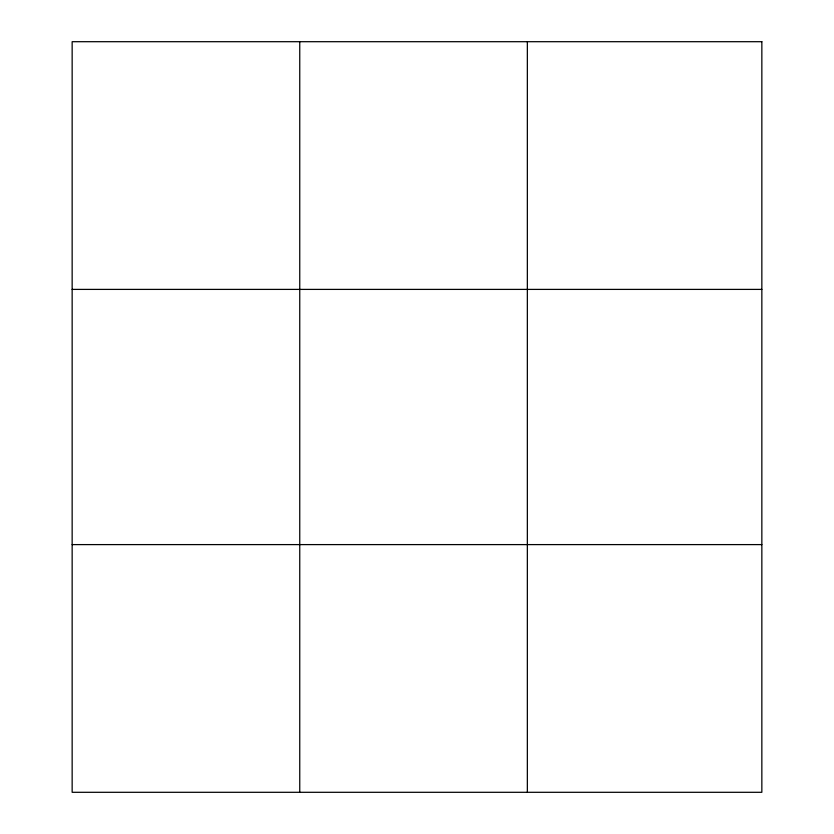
<?xml version="1.0" encoding="UTF-8"?>
<svg xmlns="http://www.w3.org/2000/svg" width="834" height="834" viewBox="0 0 834 834"><rect width="100%" height="100%" fill="white"/><g stroke="black" fill="none" stroke-linecap="round" stroke-linejoin="round"><path stroke-width="1.25" d="M299.75 41.7L299.75 792.3M527.349 41.7L527.349 792.3M72.151 289.398L761.849 289.398M72.151 544.602L761.849 544.602M761.849 41.7L761.849 792.3L72.151 792.3L72.151 41.7L761.849 41.7"/></g></svg>
